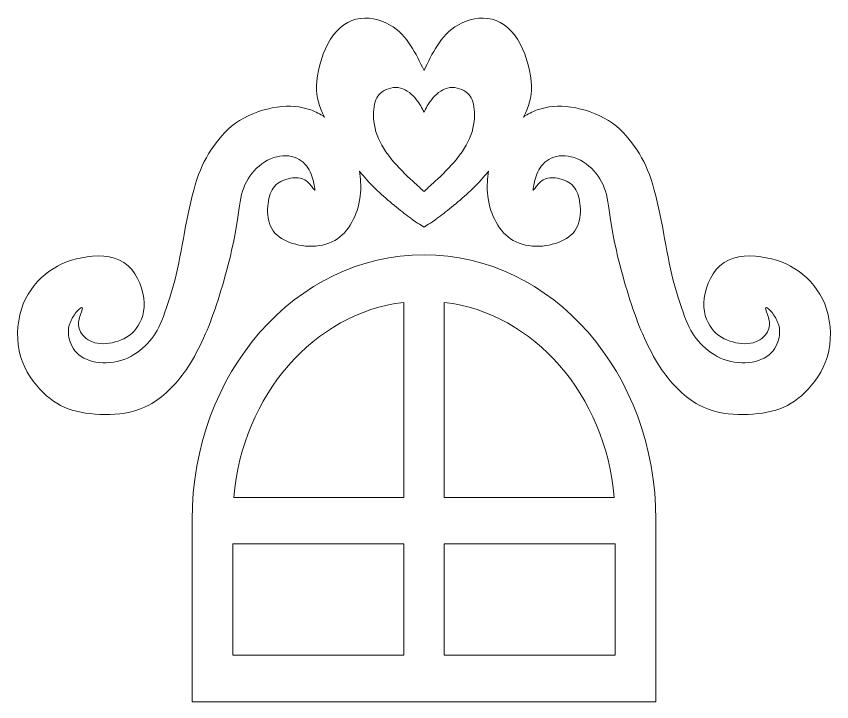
# Model space of a CAD drawing. Header units: centimetres. Extents: x -97 to 97, y -61 to 61.
# Drawn here: x -24.48 to -4.42, y -54.86 to -38 of the extents above; entities that cross this region are included whole.
import ezdxf

# ---------------------------------------------------------------- set-up
doc = ezdxf.new("R2010")
doc.units = ezdxf.units.CM
doc.header["$MEASUREMENT"] = 0
doc.layers.add('layer 1', color=7, linetype='Continuous')

msp = doc.modelspace()

# ---------------------------------------------------------------- linework, layer by layer
at = {"layer": 'layer 1', "color": 242, "lineweight": 9}
for points, knots in [([(-7.06465, -44.05619), (-6.77967, -43.86914), (-6.37596, -43.86914), (-6.02571, -43.93745), (-6.02571, -43.93745), (-5.67543, -44.0057), (-5.37863, -44.14224), (-5.12333, -44.35299), (-5.12333, -44.35299), (-4.86804, -44.56372), (-4.65435, -44.84872), (-4.54155, -45.20787), (-4.54155, -45.20787), (-4.42873, -45.56704), (-4.41687, -46.0004), (-4.52374, -46.36851), (-4.52374, -46.36851), (-4.6306, -46.73655), (-4.85617, -47.03934), (-5.07883, -47.25602), (-5.07883, -47.25602), (-5.30144, -47.4727), (-5.52106, -47.60331), (-5.79416, -47.68645), (-5.79416, -47.68645), (-6.06728, -47.76956), (-6.39377, -47.80518), (-6.72031, -47.79629), (-6.72031, -47.79629), (-7.0468, -47.78737), (-7.37333, -47.73394), (-7.69393, -47.55881), (-7.69393, -47.55881), (-8.01449, -47.38364), (-8.32912, -47.08684), (-8.60222, -46.68612), (-8.60222, -46.68612), (-8.87532, -46.28538), (-9.10682, -45.78073), (-9.30866, -45.19601), (-9.30866, -45.19601), (-9.51054, -44.61122), (-9.68272, -43.94632), (-9.77769, -43.4714), (-9.77769, -43.4714), (-9.87269, -42.99645), (-9.89046, -42.71151), (-9.9409, -42.47107), (-9.9409, -42.47107), (-9.99138, -42.23061), (-10.07452, -42.03473), (-10.21401, -41.86256), (-10.21401, -41.86256), (-10.35355, -41.69038), (-10.54943, -41.54199), (-10.75129, -41.47375), (-10.75129, -41.47375), (-10.95314, -41.40544), (-11.16093, -41.41733), (-11.31825, -41.48857), (-11.31825, -41.48857), (-11.4756, -41.5598), (-11.58243, -41.69038), (-11.64774, -41.82694), (-11.64774, -41.82694), (-11.71304, -41.96348), (-11.73678, -42.10593), (-11.75162, -42.18611), (-11.75162, -42.18611), (-11.76647, -42.26623), (-11.77242, -42.28404), (-11.76348, -42.27811), (-11.76348, -42.27811), (-11.75461, -42.27216), (-11.73085, -42.24247), (-11.68629, -42.18611), (-11.68629, -42.18611), (-11.64179, -42.12969), (-11.57648, -42.04659), (-11.4785, -42.00504), (-11.4785, -42.00504), (-11.38057, -41.96348), (-11.24999, -41.96348), (-11.11938, -41.99317), (-11.11938, -41.99317), (-10.98877, -42.02285), (-10.85816, -42.08223), (-10.7691, -42.18315), (-10.7691, -42.18315), (-10.68004, -42.28409), (-10.63261, -42.42653), (-10.61178, -42.60464), (-10.61178, -42.60464), (-10.59103, -42.78276), (-10.59698, -42.99645), (-10.67115, -43.16268), (-10.67115, -43.16268), (-10.74539, -43.32891), (-10.88783, -43.44766), (-11.07189, -43.53079), (-11.07189, -43.53079), (-11.25594, -43.6139), (-11.48151, -43.66135), (-11.7041, -43.65542), (-11.7041, -43.65542), (-11.92677, -43.64947), (-12.14639, -43.59015), (-12.31856, -43.47439), (-12.31856, -43.47439), (-12.49074, -43.35861), (-12.6154, -43.18644), (-12.71043, -42.99645), (-12.71043, -42.99645), (-12.80541, -42.80646), (-12.87068, -42.59871), (-12.88849, -42.33453), (-12.88849, -42.33453), (-12.8994, -42.17254), (-12.89244, -41.98935), (-12.86288, -41.80681), (-12.86288, -41.80681), (-12.98082, -41.95501), (-13.1057, -42.0949), (-13.25063, -42.23658), (-13.25063, -42.23658), (-13.51187, -42.49185), (-13.83838, -42.75304), (-14.04916, -42.91187), (-14.04916, -42.91187), (-14.2599, -43.07068), (-14.35489, -43.12715), (-14.44988, -43.18356), (-14.44988, -43.18356), (-14.54487, -43.12715), (-14.63987, -43.07068), (-14.8506, -42.91187), (-14.8506, -42.91187), (-15.06135, -42.75304), (-15.38789, -42.49185), (-15.64911, -42.23658), (-15.64911, -42.23658), (-15.79406, -42.0949), (-15.91895, -41.95501), (-16.03687, -41.80681), (-16.03687, -41.80681), (-16.0073, -41.98935), (-16.00037, -42.17254), (-16.01128, -42.33453), (-16.01128, -42.33453), (-16.02908, -42.59871), (-16.09434, -42.80646), (-16.18933, -42.99645), (-16.18933, -42.99645), (-16.28432, -43.18644), (-16.40902, -43.35861), (-16.58118, -43.47439), (-16.58118, -43.47439), (-16.75336, -43.59015), (-16.97298, -43.64947), (-17.19564, -43.65542), (-17.19564, -43.65542), (-17.41825, -43.66135), (-17.64382, -43.6139), (-17.82787, -43.53079), (-17.82787, -43.53079), (-18.01191, -43.44766), (-18.15437, -43.32891), (-18.22859, -43.16268), (-18.22859, -43.16268), (-18.30279, -42.99645), (-18.30873, -42.78276), (-18.28797, -42.60464), (-18.28797, -42.60464), (-18.26715, -42.42653), (-18.21971, -42.28409), (-18.13066, -42.18315), (-18.13066, -42.18315), (-18.0416, -42.08223), (-17.91099, -42.02285), (-17.78038, -41.99317), (-17.78038, -41.99317), (-17.64975, -41.96348), (-17.51917, -41.96348), (-17.42126, -42.00504), (-17.42126, -42.00504), (-17.32328, -42.04659), (-17.25797, -42.12969), (-17.21347, -42.18611), (-17.21347, -42.18611), (-17.16891, -42.24247), (-17.14515, -42.27216), (-17.13626, -42.27811), (-17.13626, -42.27811), (-17.12734, -42.28404), (-17.13329, -42.26623), (-17.14814, -42.18611), (-17.14814, -42.18611), (-17.16296, -42.10593), (-17.18672, -41.96348), (-17.25202, -41.82694), (-17.25202, -41.82694), (-17.31733, -41.69038), (-17.42415, -41.5598), (-17.58149, -41.48857), (-17.58149, -41.48857), (-17.73881, -41.41733), (-17.94661, -41.40544), (-18.14847, -41.47375), (-18.14847, -41.47375), (-18.35032, -41.54199), (-18.5462, -41.69038), (-18.68575, -41.86256), (-18.68575, -41.86256), (-18.82524, -42.03473), (-18.90836, -42.23061), (-18.95885, -42.47107), (-18.95885, -42.47107), (-19.00928, -42.71151), (-19.02707, -42.99645), (-19.12207, -43.4714), (-19.12207, -43.4714), (-19.21704, -43.94632), (-19.38922, -44.61122), (-19.59108, -45.19601), (-19.59108, -45.19601), (-19.79293, -45.78073), (-20.02444, -46.28538), (-20.29754, -46.68612), (-20.29754, -46.68612), (-20.57064, -47.08684), (-20.88526, -47.38364), (-21.20583, -47.55881), (-21.20583, -47.55881), (-21.52641, -47.73394), (-21.85296, -47.78737), (-22.17945, -47.79629), (-22.17945, -47.79629), (-22.50597, -47.80518), (-22.83248, -47.76956), (-23.10558, -47.68645), (-23.10558, -47.68645), (-23.37868, -47.60331), (-23.5983, -47.4727), (-23.82093, -47.25602), (-23.82093, -47.25602), (-24.04359, -47.03934), (-24.26916, -46.73655), (-24.37602, -46.36851), (-24.37602, -46.36851), (-24.48289, -46.0004), (-24.47101, -45.56704), (-24.35821, -45.20787), (-24.35821, -45.20787), (-24.24541, -44.84872), (-24.03172, -44.56372), (-23.77643, -44.35299), (-23.77643, -44.35299), (-23.52114, -44.14224), (-23.22433, -44.0057), (-22.87403, -43.93745), (-22.87403, -43.93745), (-22.52378, -43.86914), (-22.12009, -43.86914), (-21.8351, -44.05619), (-21.8351, -44.05619), (-21.55015, -44.24318), (-21.38398, -44.61717), (-21.34537, -44.93183), (-21.34537, -44.93183), (-21.30679, -45.24648), (-21.39582, -45.50174), (-21.53236, -45.67986), (-21.53236, -45.67986), (-21.66892, -45.85795), (-21.85296, -45.95886), (-22.04889, -46.01227), (-22.04889, -46.01227), (-22.24479, -46.06571), (-22.45255, -46.07166), (-22.60987, -46.01227), (-22.60987, -46.01227), (-22.76721, -45.95291), (-22.87403, -45.82828), (-22.92153, -45.71847), (-22.92153, -45.71847), (-22.96904, -45.60861), (-22.95715, -45.51362), (-22.92748, -45.41269), (-22.92748, -45.41269), (-22.89779, -45.31175), (-22.85031, -45.20488), (-22.85627, -45.17225), (-22.85627, -45.17225), (-22.8622, -45.13959), (-22.92153, -45.18114), (-22.98384, -45.25238), (-22.98384, -45.25238), (-23.04619, -45.32363), (-23.11151, -45.42455), (-23.15308, -45.52254), (-23.15308, -45.52254), (-23.19464, -45.62049), (-23.21245, -45.71546), (-23.19464, -45.84908), (-23.19464, -45.84908), (-23.17684, -45.98263), (-23.12339, -46.15477), (-22.99574, -46.28243), (-22.99574, -46.28243), (-22.86812, -46.41006), (-22.66629, -46.49314), (-22.44067, -46.51688), (-22.44067, -46.51688), (-22.21507, -46.54064), (-21.96577, -46.50505), (-21.74609, -46.40711), (-21.74609, -46.40711), (-21.52641, -46.30912), (-21.33648, -46.14884), (-21.19695, -45.98559), (-21.19695, -45.98559), (-21.05743, -45.8223), (-20.96837, -45.6561), (-20.86447, -45.386), (-20.86447, -45.386), (-20.76058, -45.11587), (-20.6419, -44.74185), (-20.54989, -44.35598), (-20.54989, -44.35598), (-20.45784, -43.97006), (-20.39254, -43.57234), (-20.31535, -43.16567), (-20.31535, -43.16567), (-20.23817, -42.759), (-20.14912, -42.34341), (-20.0393, -42.01393), (-20.0393, -42.01393), (-19.92943, -41.68445), (-19.79888, -41.44107), (-19.63263, -41.20359), (-19.63263, -41.20359), (-19.4664, -40.96611), (-19.26456, -40.73461), (-18.99147, -40.56243), (-18.99147, -40.56243), (-18.71837, -40.39026), (-18.37402, -40.27747), (-18.06536, -40.23295), (-18.06536, -40.23295), (-17.75662, -40.18841), (-17.48357, -40.21215), (-17.23719, -40.3012), (-17.23719, -40.3012), (-17.11652, -40.34482), (-17.00227, -40.40412), (-16.89443, -40.4766), (-16.89443, -40.4766), (-17.03477, -40.20504), (-17.10336, -40.00496), (-17.09167, -39.7046), (-17.09167, -39.7046), (-17.07981, -39.39885), (-16.98482, -38.98921), (-16.81563, -38.67458), (-16.81563, -38.67458), (-16.64645, -38.35992), (-16.40302, -38.1403), (-16.12403, -38.06906), (-16.12403, -38.06906), (-15.84498, -37.99781), (-15.53036, -38.07499), (-15.29587, -38.2056), (-15.29587, -38.2056), (-15.06135, -38.33621), (-14.90702, -38.52023), (-14.7794, -38.71615), (-14.7794, -38.71615), (-14.65173, -38.91206), (-14.5508, -39.11982), (-14.44988, -39.32762), (-14.44988, -39.32762), (-14.34896, -39.11982), (-14.24802, -38.91206), (-14.12036, -38.71615), (-14.12036, -38.71615), (-13.99273, -38.52023), (-13.83838, -38.33621), (-13.60389, -38.2056), (-13.60389, -38.2056), (-13.3694, -38.07499), (-13.05477, -37.99781), (-12.77572, -38.06906), (-12.77572, -38.06906), (-12.49674, -38.1403), (-12.25331, -38.35992), (-12.08413, -38.67458), (-12.08413, -38.67458), (-11.91492, -38.98921), (-11.81995, -39.39885), (-11.80809, -39.7046), (-11.80809, -39.7046), (-11.7964, -40.00496), (-11.86504, -40.2051), (-12.00532, -40.4766), (-12.00532, -40.4766), (-11.89748, -40.40412), (-11.78324, -40.34482), (-11.66256, -40.3012), (-11.66256, -40.3012), (-11.41619, -40.21215), (-11.14312, -40.18841), (-10.8344, -40.23295), (-10.8344, -40.23295), (-10.52572, -40.27747), (-10.18137, -40.39026), (-9.90827, -40.56243), (-9.90827, -40.56243), (-9.63521, -40.73461), (-9.43336, -40.96611), (-9.26711, -41.20359), (-9.26711, -41.20359), (-9.10087, -41.44107), (-8.97031, -41.68445), (-8.86046, -42.01393), (-8.86046, -42.01393), (-8.75064, -42.34341), (-8.66159, -42.759), (-8.58439, -43.16567), (-8.58439, -43.16567), (-8.50722, -43.57234), (-8.4419, -43.97006), (-8.34987, -44.35598), (-8.34987, -44.35598), (-8.25787, -44.74185), (-8.13917, -45.11587), (-8.03529, -45.386), (-8.03529, -45.386), (-7.93137, -45.6561), (-7.84231, -45.8223), (-7.70281, -45.98559), (-7.70281, -45.98559), (-7.56328, -46.14884), (-7.37333, -46.30912), (-7.15368, -46.40711), (-7.15368, -46.40711), (-6.93399, -46.50505), (-6.68468, -46.54064), (-6.45908, -46.51688), (-6.45908, -46.51688), (-6.23347, -46.49314), (-6.03164, -46.41006), (-5.90402, -46.28243), (-5.90402, -46.28243), (-5.77637, -46.15477), (-5.72293, -45.98263), (-5.70512, -45.84908), (-5.70512, -45.84908), (-5.68729, -45.71546), (-5.70512, -45.62049), (-5.74668, -45.52254), (-5.74668, -45.52254), (-5.78825, -45.42455), (-5.85354, -45.32363), (-5.9159, -45.25238), (-5.9159, -45.25238), (-5.97823, -45.18114), (-6.03754, -45.13959), (-6.04349, -45.17225), (-6.04349, -45.17225), (-6.04945, -45.20488), (-6.00196, -45.31175), (-5.97229, -45.41269), (-5.97229, -45.41269), (-5.9426, -45.51362), (-5.93072, -45.60861), (-5.97823, -45.71847), (-5.97823, -45.71847), (-6.02571, -45.82828), (-6.13255, -45.95291), (-6.28989, -46.01227), (-6.28989, -46.01227), (-6.44721, -46.07166), (-6.65496, -46.06571), (-6.85087, -46.01227), (-6.85087, -46.01227), (-7.0468, -45.95886), (-7.23084, -45.85795), (-7.36738, -45.67986), (-7.36738, -45.67986), (-7.50394, -45.50174), (-7.59295, -45.24648), (-7.55439, -44.93183), (-7.55439, -44.93183), (-7.51579, -44.61717), (-7.34957, -44.24318), (-7.06465, -44.05619)], [0, 0, 0, 0, 0.008, 0.008, 0.008, 0.008, 0.016, 0.016, 0.016, 0.016, 0.024, 0.024, 0.024, 0.024, 0.032, 0.032, 0.032, 0.032, 0.04, 0.04, 0.04, 0.04, 0.048, 0.048, 0.048, 0.048, 0.056, 0.056, 0.056, 0.056, 0.064, 0.064, 0.064, 0.064, 0.072, 0.072, 0.072, 0.072, 0.08, 0.08, 0.08, 0.08, 0.088, 0.088, 0.088, 0.088, 0.096, 0.096, 0.096, 0.096, 0.104, 0.104, 0.104, 0.104, 0.112, 0.112, 0.112, 0.112, 0.12, 0.12, 0.12, 0.12, 0.128, 0.128, 0.128, 0.128, 0.136, 0.136, 0.136, 0.136, 0.144, 0.144, 0.144, 0.144, 0.152, 0.152, 0.152, 0.152, 0.16, 0.16, 0.16, 0.16, 0.168, 0.168, 0.168, 0.168, 0.176, 0.176, 0.176, 0.176, 0.184, 0.184, 0.184, 0.184, 0.192, 0.192, 0.192, 0.192, 0.2, 0.2, 0.2, 0.2, 0.208, 0.208, 0.208, 0.208, 0.216, 0.216, 0.216, 0.216, 0.224, 0.224, 0.224, 0.224, 0.232, 0.232, 0.232, 0.232, 0.24, 0.24, 0.24, 0.24, 0.248, 0.248, 0.248, 0.248, 0.256, 0.256, 0.256, 0.256, 0.264, 0.264, 0.264, 0.264, 0.272, 0.272, 0.272, 0.272, 0.28, 0.28, 0.28, 0.28, 0.288, 0.288, 0.288, 0.288, 0.296, 0.296, 0.296, 0.296, 0.304, 0.304, 0.304, 0.304, 0.312, 0.312, 0.312, 0.312, 0.32, 0.32, 0.32, 0.32, 0.328, 0.328, 0.328, 0.328, 0.336, 0.336, 0.336, 0.336, 0.344, 0.344, 0.344, 0.344, 0.352, 0.352, 0.352, 0.352, 0.36, 0.36, 0.36, 0.36, 0.368, 0.368, 0.368, 0.368, 0.376, 0.376, 0.376, 0.376, 0.384, 0.384, 0.384, 0.384, 0.392, 0.392, 0.392, 0.392, 0.4, 0.4, 0.4, 0.4, 0.408, 0.408, 0.408, 0.408, 0.416, 0.416, 0.416, 0.416, 0.424, 0.424, 0.424, 0.424, 0.432, 0.432, 0.432, 0.432, 0.44, 0.44, 0.44, 0.44, 0.448, 0.448, 0.448, 0.448, 0.456, 0.456, 0.456, 0.456, 0.464, 0.464, 0.464, 0.464, 0.472, 0.472, 0.472, 0.472, 0.48, 0.48, 0.48, 0.48, 0.488, 0.488, 0.488, 0.488, 0.496, 0.496, 0.496, 0.496, 0.504, 0.504, 0.504, 0.504, 0.512, 0.512, 0.512, 0.512, 0.52, 0.52, 0.52, 0.52, 0.528, 0.528, 0.528, 0.528, 0.536, 0.536, 0.536, 0.536, 0.544, 0.544, 0.544, 0.544, 0.552, 0.552, 0.552, 0.552, 0.56, 0.56, 0.56, 0.56, 0.568, 0.568, 0.568, 0.568, 0.576, 0.576, 0.576, 0.576, 0.584, 0.584, 0.584, 0.584, 0.592, 0.592, 0.592, 0.592, 0.6, 0.6, 0.6, 0.6, 0.608, 0.608, 0.608, 0.608, 0.616, 0.616, 0.616, 0.616, 0.624, 0.624, 0.624, 0.624, 0.632, 0.632, 0.632, 0.632, 0.64, 0.64, 0.64, 0.64, 0.648, 0.648, 0.648, 0.648, 0.656, 0.656, 0.656, 0.656, 0.664, 0.664, 0.664, 0.664, 0.672, 0.672, 0.672, 0.672, 0.68, 0.68, 0.68, 0.68, 0.688, 0.688, 0.688, 0.688, 0.696, 0.696, 0.696, 0.696, 0.704, 0.704, 0.704, 0.704, 0.712, 0.712, 0.712, 0.712, 0.72, 0.72, 0.72, 0.72, 0.728, 0.728, 0.728, 0.728, 0.736, 0.736, 0.736, 0.736, 0.744, 0.744, 0.744, 0.744, 0.752, 0.752, 0.752, 0.752, 0.76, 0.76, 0.76, 0.76, 0.768, 0.768, 0.768, 0.768, 0.776, 0.776, 0.776, 0.776, 0.784, 0.784, 0.784, 0.784, 0.792, 0.792, 0.792, 0.792, 0.8, 0.8, 0.8, 0.8, 0.808, 0.808, 0.808, 0.808, 0.816, 0.816, 0.816, 0.816, 0.824, 0.824, 0.824, 0.824, 0.832, 0.832, 0.832, 0.832, 0.84, 0.84, 0.84, 0.84, 0.848, 0.848, 0.848, 0.848, 0.856, 0.856, 0.856, 0.856, 0.864, 0.864, 0.864, 0.864, 0.872, 0.872, 0.872, 0.872, 0.88, 0.88, 0.88, 0.88, 0.888, 0.888, 0.888, 0.888, 0.896, 0.896, 0.896, 0.896, 0.904, 0.904, 0.904, 0.904, 0.912, 0.912, 0.912, 0.912, 0.92, 0.92, 0.92, 0.92, 0.928, 0.928, 0.928, 0.928, 0.936, 0.936, 0.936, 0.936, 0.944, 0.944, 0.944, 0.944, 0.952, 0.952, 0.952, 0.952, 0.96, 0.96, 0.96, 0.96, 0.968, 0.968, 0.968, 0.968, 0.976, 0.976, 0.976, 0.976, 0.984, 0.984, 0.984, 0.984, 1, 1, 1, 1]), ([(-14.44988, -42.30653), (-14.51975, -42.24419), (-14.58957, -42.18185), (-14.73287, -42.04829), (-14.73287, -42.04829), (-14.87614, -41.9147), (-15.09282, -41.70985), (-15.26499, -41.49616), (-15.26499, -41.49616), (-15.4371, -41.28243), (-15.56479, -41.0598), (-15.63158, -40.83719), (-15.63158, -40.83719), (-15.69836, -40.61458), (-15.70427, -40.39192), (-15.67908, -40.22273), (-15.67908, -40.22273), (-15.65383, -40.05355), (-15.59742, -39.93775), (-15.48017, -39.8554), (-15.48017, -39.8554), (-15.36293, -39.77301), (-15.18477, -39.72406), (-15.02746, -39.76267), (-15.02746, -39.76267), (-14.87015, -39.80125), (-14.7336, -39.92738), (-14.64083, -40.04094), (-14.64083, -40.04094), (-14.54802, -40.15449), (-14.49895, -40.25536), (-14.44988, -40.35628), (-14.44988, -40.35628), (-14.40081, -40.25536), (-14.35172, -40.15449), (-14.25893, -40.04094), (-14.25893, -40.04094), (-14.16615, -39.92738), (-14.02961, -39.80125), (-13.87228, -39.76267), (-13.87228, -39.76267), (-13.71498, -39.72406), (-13.53683, -39.77301), (-13.41959, -39.8554), (-13.41959, -39.8554), (-13.30234, -39.93775), (-13.24591, -40.05355), (-13.22068, -40.22273), (-13.22068, -40.22273), (-13.19547, -40.39192), (-13.2014, -40.61458), (-13.26818, -40.83719), (-13.26818, -40.83719), (-13.33497, -41.0598), (-13.46266, -41.28243), (-13.63477, -41.49616), (-13.63477, -41.49616), (-13.80694, -41.70985), (-14.02362, -41.9147), (-14.16687, -42.04829), (-14.16687, -42.04829), (-14.31018, -42.18185), (-14.38001, -42.24419), (-14.44988, -42.30653)], [0, 0, 0, 0, 0.05882353, 0.05882353, 0.05882353, 0.05882353, 0.11764706, 0.11764706, 0.11764706, 0.11764706, 0.17647059, 0.17647059, 0.17647059, 0.17647059, 0.23529412, 0.23529412, 0.23529412, 0.23529412, 0.29411765, 0.29411765, 0.29411765, 0.29411765, 0.35294118, 0.35294118, 0.35294118, 0.35294118, 0.41176471, 0.41176471, 0.41176471, 0.41176471, 0.47058824, 0.47058824, 0.47058824, 0.47058824, 0.52941176, 0.52941176, 0.52941176, 0.52941176, 0.58823529, 0.58823529, 0.58823529, 0.58823529, 0.64705882, 0.64705882, 0.64705882, 0.64705882, 0.70588235, 0.70588235, 0.70588235, 0.70588235, 0.76470588, 0.76470588, 0.76470588, 0.76470588, 0.82352941, 0.82352941, 0.82352941, 0.82352941, 0.88235294, 0.88235294, 0.88235294, 0.88235294, 1, 1, 1, 1]), ([(-20.158, -50.38542), (-20.158, -50.38542), (-20.158, -54.86356), (-20.158, -54.86356), (-20.158, -54.86356), (-20.158, -54.86356), (-8.7418, -54.86356), (-8.7418, -54.86356), (-8.7418, -54.86356), (-8.7418, -54.86356), (-8.7418, -50.38542), (-8.7418, -50.38542), (-8.7418, -50.38542), (-8.7418, -46.78348), (-11.29738, -43.86356), (-14.44988, -43.86356), (-14.44988, -43.86356), (-17.60238, -43.86356), (-20.15796, -46.78348), (-20.15796, -50.38542), (-20.15796, -50.38542), (-20.15796, -50.38542), (-20.158, -50.38542), (-20.158, -50.38542)], [0, 0, 0, 0, 0.14285714, 0.14285714, 0.14285714, 0.14285714, 0.28571429, 0.28571429, 0.28571429, 0.28571429, 0.42857143, 0.42857143, 0.42857143, 0.42857143, 0.57142857, 0.57142857, 0.57142857, 0.57142857, 0.71428571, 0.71428571, 0.71428571, 0.71428571, 1, 1, 1, 1]), ([(-14.9499, -45.03631), (-17.15734, -45.30251), (-18.90956, -47.31082), (-19.13372, -49.83594), (-19.13372, -49.83594), (-19.13372, -49.83594), (-14.9499, -49.83594), (-14.9499, -49.83594), (-14.9499, -49.83594), (-14.9499, -49.83594), (-14.9499, -45.03631), (-14.9499, -45.03631)], [0, 0, 0, 0, 0.25, 0.25, 0.25, 0.25, 0.5, 0.5, 0.5, 0.5, 1, 1, 1, 1]), ([(-9.76606, -49.83594), (-9.99022, -47.31082), (-11.74248, -45.30248), (-13.9499, -45.03631), (-13.9499, -45.03631), (-13.9499, -45.03631), (-13.9499, -49.83594), (-13.9499, -49.83594), (-13.9499, -49.83594), (-13.9499, -49.83594), (-9.76606, -49.83594), (-9.76606, -49.83594)], [0, 0, 0, 0, 0.25, 0.25, 0.25, 0.25, 0.5, 0.5, 0.5, 0.5, 1, 1, 1, 1]), ([(-19.158, -53.72099), (-19.158, -53.72099), (-14.9499, -53.72099), (-14.9499, -53.72099), (-14.9499, -53.72099), (-14.9499, -53.72099), (-14.9499, -50.97851), (-14.9499, -50.97851), (-14.9499, -50.97851), (-14.9499, -50.97851), (-19.15798, -50.97851), (-19.15798, -50.97851), (-19.15798, -50.97851), (-19.15798, -50.97851), (-19.158, -53.72099), (-19.158, -53.72099)], [0, 0, 0, 0, 0.2, 0.2, 0.2, 0.2, 0.4, 0.4, 0.4, 0.4, 0.6, 0.6, 0.6, 0.6, 1, 1, 1, 1]), ([(-13.9499, -53.72099), (-13.9499, -53.72099), (-9.7418, -53.72099), (-9.7418, -53.72099), (-9.7418, -53.72099), (-9.7418, -53.72099), (-9.7418, -50.97851), (-9.7418, -50.97851), (-9.7418, -50.97851), (-9.7418, -50.97851), (-13.9499, -50.97851), (-13.9499, -50.97851), (-13.9499, -50.97851), (-13.9499, -50.97851), (-13.9499, -53.72099), (-13.9499, -53.72099)], [0, 0, 0, 0, 0.2, 0.2, 0.2, 0.2, 0.4, 0.4, 0.4, 0.4, 0.6, 0.6, 0.6, 0.6, 1, 1, 1, 1])]:
    msp.add_open_spline(points, degree=3, knots=knots, dxfattribs=at)

doc.saveas('drawing.dxf')
